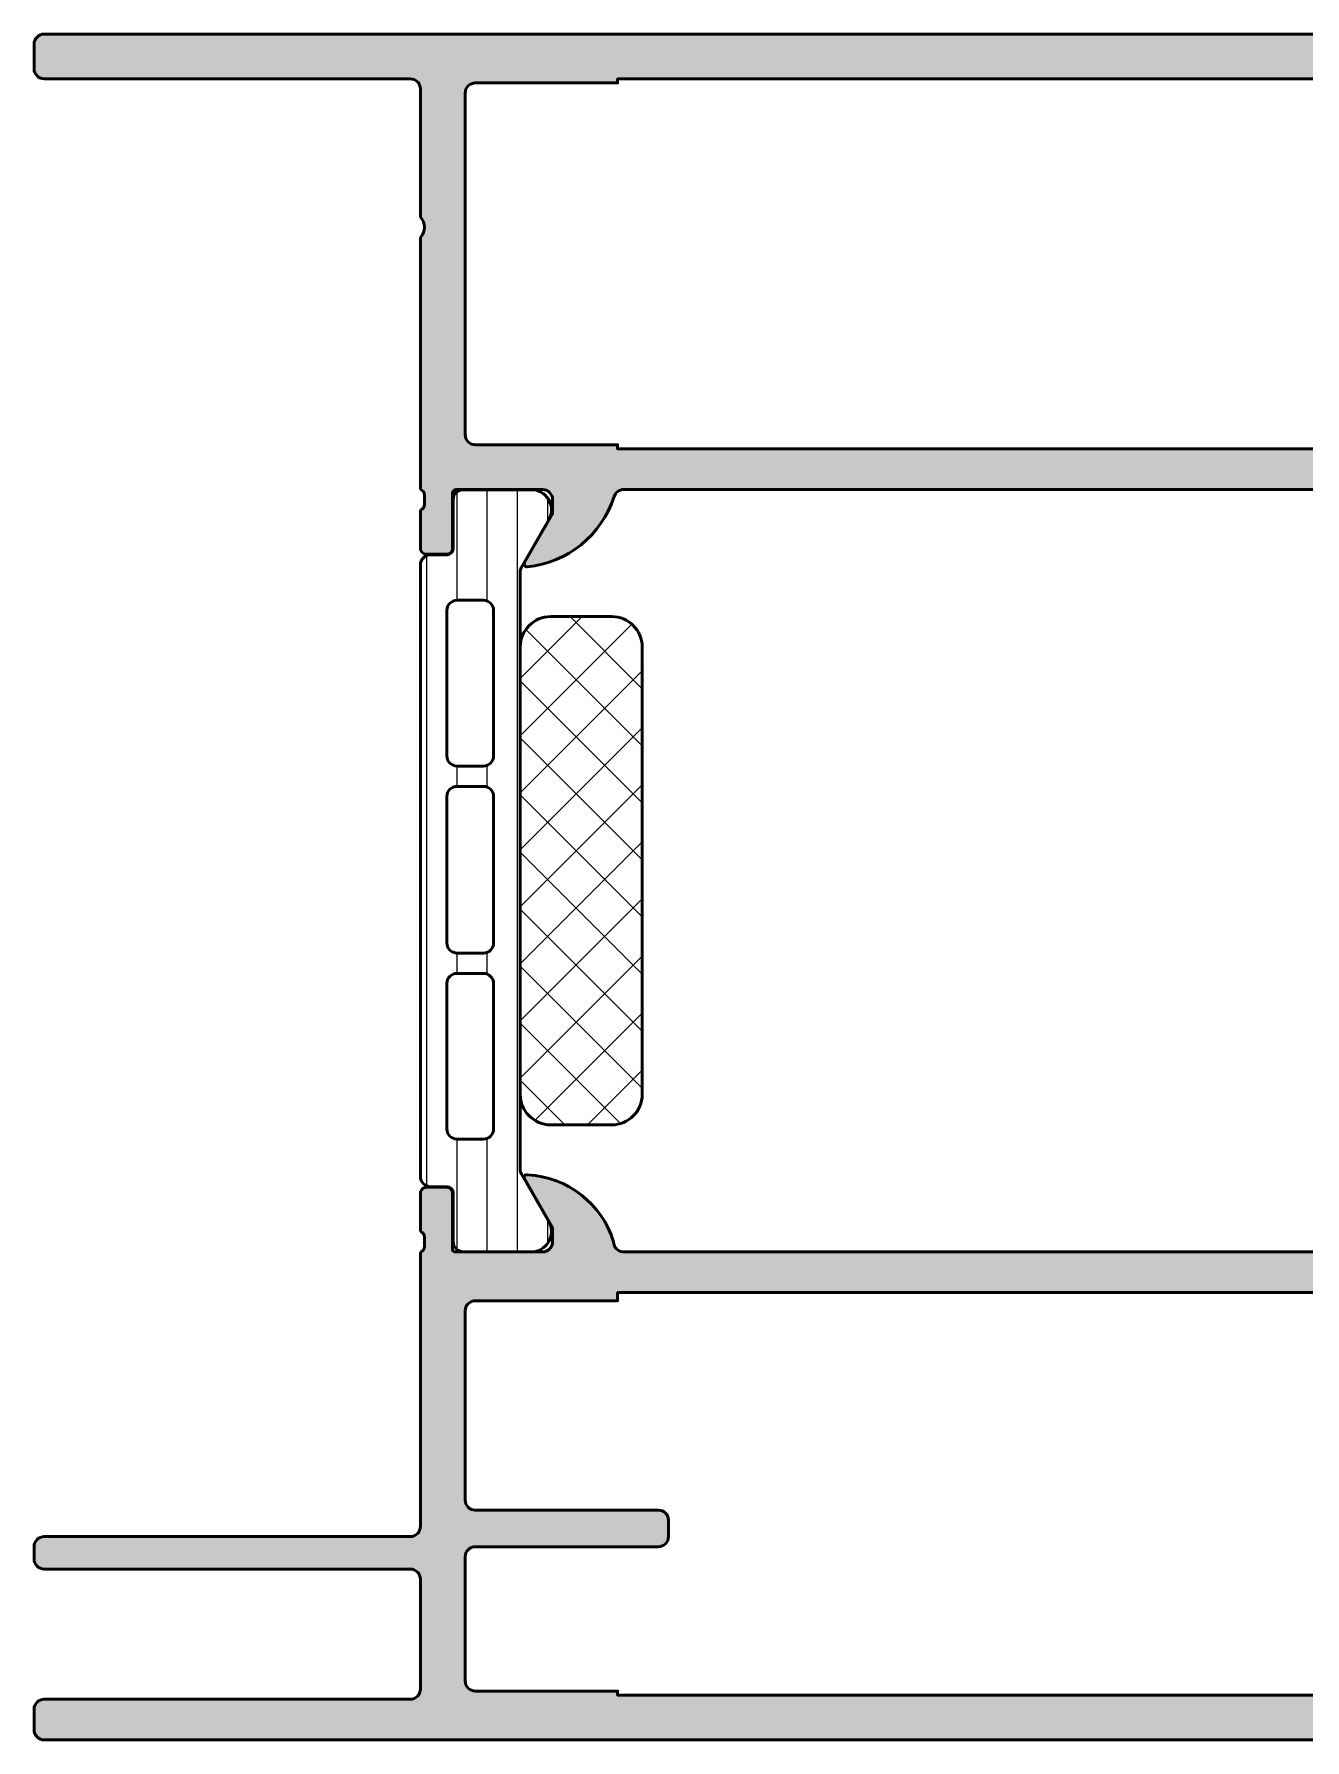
# Model space of a CAD drawing. Extents: x 0 to 125, y 11 to 95.
# Drawn here: x 0 to 62.5, y 11 to 94.9 of the extents above; entities that cross this region are included whole.
import ezdxf

# ---------------------------------------------------------------- set-up
doc = ezdxf.new("R2010")
doc.units = 0
for name, color, linetype, lineweight in [('0S-Alu contour', 7, 'Continuous', 50), ('0S-Alu hatch', 252, 'Continuous', 25), ('0S-Plastic contour', 254, 'Continuous', 50), ('0S-Plastic hatch', 253, 'Continuous', 25), ('0S-PT contour', 91, 'Continuous', 50), ('0S-PT hatch', 103, 'Continuous', 25)]:
    doc.layers.add(name, color=color, linetype=linetype, lineweight=lineweight)

# ---------------------------------------------------------------- blocks, each defined once
blk = doc.blocks.new('375440__8EBCCCD9_8A6A_4963_99B6_71C06B695489_')
at = {"layer": '0S-Alu hatch'}
h = blk.add_hatch(color=256, dxfattribs=at)
edge = h.paths.add_edge_path()
edge.add_ellipse((18.92119407101663, 35.26751448846056), major_axis=(-0.2788950563274273, 0), ratio=1, start_angle=106.41987641949191, end_angle=181.1645893740988, ccw=False)
edge.add_line((19.00003051755967, 34.99999389646744), (19.00003051755969, 21.49999430886936))
edge.add_ellipse((18.50003051755967, 21.49999430886937), major_axis=(-0.5000000000000142, 0), ratio=1, start_angle=89.99995274224051, end_angle=180, ccw=False)
edge.add_line((18.50003010515792, 20.99999430886952), (0.500091552734375, 21.00000915528167))
edge.add_arc((0.4998640536478834, 20.50023665436816), 0.4997725526928994, 89.97391865984042, 180.0260813401605)
edge.add_line((9.15527343753e-05, 20.50000915528166), (9.1552734375e-05, 19.90001068116061))
edge.add_arc((0.4998751685395682, 19.89979429696576), 0.4997836626475827, 179.9751934638372, 270.0248065361734)
edge.add_line((0.500091552734431, 19.40001068116057), (18.50009155273437, 19.40001068116057))
edge.add_ellipse((18.50032925798192, 18.90024838640811), major_axis=(-0.4997623512831144, 0), ratio=1, start_angle=179.9727480312785, end_angle=270.02725196872245, ccw=False)
edge.add_line((19.00009155273437, 18.90001068116058), (19.00000000000002, 13.50000000000822))
edge.add_ellipse((18.50000287263183, 13.49999712737643), major_axis=(-0.4999971273764486, 0), ratio=1, start_angle=89.99967081875508, end_angle=180.0003291815056, ccw=False)
edge.add_line((18.50000000000005, 13.00000000000823), (0.5000000000000142, 13.00000000000823))
edge.add_arc((0.5000693414750593, 12.4999306585332), 0.5000693462826046, 90.00794484586498, 179.992055154107)
edge.add_line((2.81e-14, 12.50000000000849), (2.84e-14, 11.50000000000823))
edge.add_arc((0.4999971273682321, 11.49999712737644), 0.4999971273764558, 179.9996708184944, 270.0003291812473)
edge.add_line((0.5000000000000284, 11.00000000000823), (119.2264075841053, 10.99995102396806))
edge.add_arc((119.2264079966171, 11.999951023968), 1.000000000000029, 269.9999763648151, 329.999999999999)
edge.add_line((120.0924334004016, 11.49995102396797), (124.8659643686279, 19.76794919243942))
edge.add_arc((123.9999389648433, 20.26794919243947), 1.000000000000196, 330.0000000000028, 360)
edge.add_line((124.9999389648435, 20.26794919243947), (124.9999389648434, 24.49995117188386))
edge.add_arc((124.4998901367189, 24.4999511718838), 0.5000488281245623, 0, 90)
edge.add_line((124.4998901367189, 25.00000000000837), (123.1998901367186, 25.00000000000823))
edge.add_arc((123.1998901367186, 24.50000000000828), 0.4999999999999503, 89.99999999999186, 180)
edge.add_line((122.6998901367186, 24.50000000000828), (122.6998901367188, 24.00000000000846))
edge.add_line((122.6998901367188, 24.00000000000846), (123.6998901367188, 24.00000000000835))
edge.add_line((123.6998901367188, 24.00000000000835), (123.6998901367184, 22.50000000000824))
edge.add_ellipse((122.6998901367187, 22.50000000000804), major_axis=(-0.9999999999996305, 0), ratio=1, start_angle=90.00000000000898, end_angle=180, ccw=False)
edge.add_line((122.6998901367189, 21.50000000000841), (118.6998901367187, 21.50000000000841))
edge.add_ellipse((118.6998901367186, 22.50000000000842), major_axis=(-1.000000000000014, 0), ratio=1, start_angle=0, end_angle=90.00000000001057, ccw=False)
edge.add_line((117.6998901367185, 22.50000000000842), (117.6998901367187, 24.00000000000852))
edge.add_line((117.6998901367187, 24.00000000000852), (118.6998901367187, 24.00000000000852))
edge.add_line((118.6998901367187, 24.00000000000852), (118.6998901367187, 24.50000000000822))
edge.add_arc((118.1998901367184, 24.50000000000823), 0.5000000000002416, 0, 90.00000000001138)
edge.add_line((118.1998901367183, 25.00000000000847), (115.3999018709121, 25.00000000000833))
edge.add_arc((115.399901870912, 24.50000000000834), 0.4999999999999858, 89.99999999998862, 180)
edge.add_line((114.899901870912, 24.50000000000834), (114.8999018709121, 24.30000000000859))
edge.add_arc((115.3999018709119, 24.30000000000842), 0.4999999999998864, 180, 269.9999999999853)
edge.add_line((115.3999018709118, 23.80000000000853), (115.8999901367187, 23.80000000000856))
edge.add_ellipse((115.8999901367188, 23.30004882813359), major_axis=(-0.4999511718749759, 0), ratio=1, start_angle=180, end_angle=270.0000000000098, ccw=False)
edge.add_line((116.3999413085938, 23.30004882813359), (116.3998413085937, 21.48388671875858))
edge.add_arc((117.8864535606818, 21.48654015184506), 1.486614620123772, 180.1022663141738, 270.5198399252657)
edge.add_line((117.899941308594, 19.99998671875831), (121.1894195202587, 19.99998671875843))
edge.add_ellipse((121.1894195202587, 18.99998671875844), major_axis=(-0.9999999999999964, 0), ratio=1, start_angle=150.0000000000004, end_angle=270.00000000000244, ccw=False)
edge.add_line((122.0554449240432, 18.49998671875844), (119.1687160840191, 13.50002570016245))
edge.add_ellipse((118.3026906802347, 14.00002570016244), major_axis=(-0.9999999999999932, 0), ratio=1, start_angle=90.0000804526789, end_angle=150.0000000000002, ccw=False)
edge.add_line((118.3026920843988, 13.00002570016344), (99.99987792968749, 13.00000000000832))
edge.add_line((99.99987792968749, 13.00000000000832), (93.9286499023439, 13.43365478516457))
edge.add_ellipse((93.99999211360537, 14.43122116372477), major_axis=(-1.000114188851153, 0), ratio=1, start_angle=0.005690972194997812, end_angle=85.90938486875052, ccw=False)
edge.add_line((92.99987792968761, 14.43112182618055), (92.99987792968757, 32.50000000000833))
edge.add_ellipse((93.49987505705573, 32.50000287264015), major_axis=(-0.499997127376413, 0), ratio=1, start_angle=-90.00032918124572, end_angle=0.0003291815056059022, ccw=False)
edge.add_line((93.49987792968751, 33.00000000000831), (94.49987792968751, 33.00000000000832))
edge.add_arc((94.4999529974346, 33.49992493226124), 0.4999249378889365, 269.9913965782124, 360.0086034217158)
edge.add_line((94.99987792968754, 33.50000000000809), (94.99987792968741, 34.99999389649275))
edge.add_ellipse((95.07871437623048, 35.26751448848584), major_axis=(-0.2788950563274064, 0), ratio=1, start_angle=-1.1645893741015811, end_angle=73.5801235805016, ccw=False)
edge.add_line((94.79987692968746, 35.27318289648423), (94.79987692968741, 35.72677689648423))
edge.add_ellipse((95.07874502533059, 35.7324375559613), major_axis=(-0.2789255417371578, 0), ratio=1, start_angle=-73.5754054446441, end_angle=1.1628700728880972, ccw=False)
edge.add_line((94.99987792968741, 35.99998089648425), (94.99987792968749, 37.87999189649275))
edge.add_arc((94.69987792968749, 37.87999189649273), 0.2999999999999971, 0, 90.00000000000543)
edge.add_line((94.69987792968746, 38.17999189649273), (93.71990361064466, 38.17999189649274))
edge.add_arc((93.71990361064466, 37.87999189649271), 0.3000000000000256, 89.99999999999729, 180)
edge.add_line((93.41990361064464, 37.87999189649271), (93.41990361064464, 35.1199938964927))
edge.add_ellipse((93.29990395635066, 35.11999389649272), major_axis=(-0.1199996542939772, 0), ratio=1, start_angle=89.99999999998653, end_angle=180, ccw=False)
edge.add_line((93.29990395635062, 34.99999424219874), (88.99993896484366, 35.00000915528176))
edge.add_ellipse((88.9998763777937, 35.49994656655453), major_axis=(-0.4999374151903972, 0), ratio=1, start_angle=-0.005424290261998976, end_angle=90.00717284547329, ccw=False)
edge.add_line((88.4999389648437, 35.49999389649236), (88.49993896484379, 36.20000610352403))
edge.add_line((88.49993896484379, 36.20000610352403), (89.88818359374999, 38.60451660157088))
edge.add_arc((89.76427319206377, 38.66238636747483), 0.136757805816759, 334.9660556419705, 464.9187876600154)
edge.add_arc((90.07895368364635, 33.98374633656783), 4.823494892507187, 94.1597993147104, 161.6786476195481)
edge.add_ellipse((84.99990127593568, 35.5000621075793), major_axis=(-0.5000682111380099, 0), ratio=1, start_angle=90.00082166178203, end_angle=179.9921846514032, ccw=False)
edge.add_line((84.99990844726561, 34.99999389649271), (29.00000000000001, 34.99999389649264))
edge.add_ellipse((29.00002234072733, 35.50004675709288), major_axis=(-0.5000528610992901, 0), ratio=1, start_angle=0.0060567383076772785, end_angle=89.99744021185268, ccw=False)
edge.add_arc((24.02202366045532, 34.11344144167601), 4.687699488493891, 17.20463151202814, 86.95772332088896)
edge.add_arc((24.23271141164677, 38.66484806742817), 0.1351674869144762, 73.62730911676671, 206.5094870657126)
edge.add_line((24.11175537109373, 38.60451660157075), (25.49996948242185, 36.20000610352391))
edge.add_line((25.49996948242185, 36.20000610352391), (25.49996948242188, 35.49999389649265))
edge.add_ellipse((25.00002050722892, 35.49995813133333), major_axis=(-0.4999489764722381, 0), ratio=1, start_angle=89.99764980483258, end_angle=180.0040988036674, ccw=False)
edge.add_line((24.99999999999997, 35.00000915528168), (20.70000483660245, 34.99999389646746))
edge.add_ellipse((20.70000483660246, 35.11999389646745), major_axis=(-0.1199999999999903, 0), ratio=1, start_angle=0, end_angle=89.99999999999488, ccw=False)
edge.add_line((20.58000483660247, 35.11999389646745), (20.58000483660246, 37.87999189646745))
edge.add_arc((20.28000483660247, 37.87999189646744), 0.2999999999999865, 0, 89.99999999999935)
edge.add_line((20.28000483660248, 38.17999189646743), (19.30003051755968, 38.17999189646744))
edge.add_arc((19.30003051755967, 37.87999189646746), 0.2999999999999829, 89.99999999999935, 180)
edge.add_line((19.00003051755969, 37.87999189646746), (19.00003051755968, 35.99998089645894))
edge.add_ellipse((18.92116342191652, 35.73243755593602), major_axis=(-0.2789255417371276, 0), ratio=1, start_angle=178.8371299271139, end_angle=253.57540544464598, ccw=False)
edge.add_line((19.20003151755967, 35.72677689645896), (19.20003151755967, 35.27318289645894))
edge = h.paths.add_edge_path()
edge.add_ellipse((21.70001220703125, 22.79999694825045), major_axis=(-0.5, 0), ratio=1, start_angle=0, end_angle=89.9999999999996, ccw=False)
edge.add_line((21.20001220703125, 22.79999694825046), (21.20001220703125, 32.09999694825046))
edge.add_ellipse((21.69993713928405, 32.10007201599764), major_axis=(-0.4999249378888087, 0), ratio=1, start_angle=-90.00860342179698, end_angle=0.00860342180050111, ccw=False)
edge.add_line((21.70001220703124, 32.59999694825044), (28.69998168945313, 32.59999694825046))
edge.add_line((28.69998168945313, 32.59999694825046), (28.69998168945314, 32.99999389649265))
edge.add_line((28.69998168945314, 32.99999389649265), (83.29995727539067, 32.99999389649267))
edge.add_line((83.29995727539067, 32.99999389649267), (83.29995727539065, 32.59999694825052))
edge.add_line((83.29995727539065, 32.59999694825052), (90.29992675781241, 32.59999694825052))
edge.add_ellipse((90.29992963044425, 32.0999998208823), major_axis=(-0.499997127376477, 0), ratio=1, start_angle=179.9996708184945, end_angle=270.00032918125214, ccw=False)
edge.add_line((90.7999267578125, 32.09999694824825), (90.79992675781253, 22.79999694825054))
edge.add_ellipse((90.29992675781254, 22.79999694825054), major_axis=(-0.5, 0), ratio=1, start_angle=90, end_angle=180, ccw=False)
edge.add_line((90.29992675781254, 22.29999694825055), (81.29992675781251, 22.29999694825057))
edge.add_arc((81.29992675781251, 21.79999694825057), 0.4999999999999929, 90, 180)
edge.add_line((80.7999267578125, 21.79999694825057), (80.79992675781251, 20.99999694825052))
edge.add_arc((81.29992675781251, 20.99999694825052), 0.5, 180, 270)
edge.add_line((81.29992675781251, 20.49999694825053), (90.2998650127458, 20.49999694825053))
edge.add_ellipse((90.2998650127458, 19.99999694825053), major_axis=(-0.4999999999999929, 0), ratio=1, start_angle=180.0005615442633, end_angle=270, ccw=False)
edge.add_line((90.7998650127218, 20.00000184864868), (90.7999267578125, 13.89999389649245))
edge.add_ellipse((90.29985741633746, 13.90006323796774), major_axis=(-0.5000693462826136, 0), ratio=1, start_angle=90.00794484586612, end_angle=179.9920551541071, ccw=False)
edge.add_line((90.29992675781251, 13.3999938964927), (83.29995727539065, 13.3999938964927))
edge.add_line((83.29995727539065, 13.3999938964927), (83.29995727539067, 13.19999694825051))
edge.add_line((83.29995727539067, 13.19999694825051), (28.69998168945314, 13.19999694825046))
edge.add_line((28.69998168945314, 13.19999694825046), (28.69998168945313, 13.39999389649264))
edge.add_line((28.69998168945313, 13.39999389649264), (21.70001220703126, 13.39999389649262))
edge.add_ellipse((21.70000933439946, 13.89999102386906), major_axis=(-0.4999971273847015, 0), ratio=1, start_angle=-0.0003291815056059022, end_angle=90.00032918124731, ccw=False)
edge.add_line((21.20001220702301, 13.89999389650312), (21.20001220703065, 19.99999694825044))
edge.add_ellipse((21.70001220703065, 19.99999694825044), major_axis=(-0.5, 0), ratio=1, start_angle=270, end_angle=360, ccw=False)
edge.add_line((21.70001220703065, 20.49999694825044), (30.70001220703125, 20.49999694825044))
edge.add_arc((30.70001220703125, 20.99999694825045), 0.5000000000000071, 269.9999999999996, 360)
edge.add_line((31.20001220703126, 20.99999694825045), (31.20001220703125, 21.79999694825049))
edge.add_arc((30.70001220703126, 21.79999694825049), 0.4999999999999929, 0, 90)
edge.add_line((30.70001220703126, 22.29999694825048), (21.70001220703125, 22.29999694825045))
at = {"layer": '0S-Alu contour', "color": 7}
for points in [[(24.11175537109373, 38.60451660157075), (25.49996948242185, 36.20000610352391), (25.49996948242188, 35.49999389649265)], [(88.4999389648437, 35.49999389649236), (88.49993896484379, 36.20000610352403), (89.88818359374999, 38.60451660157088)], [(19.00003051755969, 37.87999189646746), (19.00003051755968, 35.99998089645894)], [(20.28000483660248, 38.17999189646743), (19.30003051755968, 38.17999189646744)], [(20.58000483660247, 35.11999389646745), (20.58000483660246, 37.87999189646745)], [(93.41990361064464, 37.87999189649271), (93.41990361064464, 35.1199938964927)], [(94.69987792968746, 38.17999189649273), (93.71990361064466, 38.17999189649274)], [(94.99987792968741, 35.99998089648425), (94.99987792968749, 37.87999189649275)], [(19.20003151755967, 35.72677689645896), (19.20003151755967, 35.27318289645894)], [(94.79987692968746, 35.27318289648423), (94.79987692968741, 35.72677689648423)], [(19.00003051755967, 34.99999389646744), (19.00003051755969, 21.49999430886936)], [(24.99999999999997, 35.00000915528168), (20.70000483660245, 34.99999389646746)], [(84.99990844726561, 34.99999389649271), (29.00000000000001, 34.99999389649264)], [(93.29990395635062, 34.99999424219874), (88.99993896484366, 35.00000915528176)], [(94.99987792968754, 33.50000000000809), (94.99987792968741, 34.99999389649275)], [(21.70001220703124, 32.59999694825044), (28.69998168945313, 32.59999694825046), (28.69998168945314, 32.99999389649265), (83.29995727539067, 32.99999389649267), (83.29995727539065, 32.59999694825052), (90.29992675781241, 32.59999694825052)], [(93.49987792968751, 33.00000000000831), (94.49987792968751, 33.00000000000832)], [(21.20001220703125, 22.79999694825046), (21.20001220703125, 32.09999694825046)], [(90.7999267578125, 32.09999694824825), (90.79992675781253, 22.79999694825054)], [(92.99987792968761, 14.43112182618055), (92.99987792968757, 32.50000000000833)], [(114.899901870912, 24.50000000000834), (114.8999018709121, 24.30000000000859)], [(118.1998901367183, 25.00000000000847), (115.3999018709121, 25.00000000000833)], [(117.6998901367185, 22.50000000000842), (117.6998901367187, 24.00000000000852), (118.6998901367187, 24.00000000000852), (118.6998901367187, 24.50000000000822)], [(122.6998901367186, 24.50000000000828), (122.6998901367188, 24.00000000000846), (123.6998901367188, 24.00000000000835), (123.6998901367184, 22.50000000000824)], [(124.4998901367189, 25.00000000000837), (123.1998901367186, 25.00000000000823)], [(124.9999389648435, 20.26794919243947), (124.9999389648434, 24.49995117188386)], [(115.3999018709118, 23.80000000000853), (115.8999901367187, 23.80000000000856)], [(116.3999413085938, 23.30004882813359), (116.3998413085937, 21.48388671875858)], [(30.70001220703126, 22.29999694825048), (21.70001220703125, 22.29999694825045)], [(90.29992675781254, 22.29999694825055), (81.29992675781251, 22.29999694825057)], [(18.50003010515792, 20.99999430886952), (0.500091552734375, 21.00000915528167)], [(31.20001220703126, 20.99999694825045), (31.20001220703125, 21.79999694825049)], [(80.7999267578125, 21.79999694825057), (80.79992675781251, 20.99999694825052)], [(122.6998901367189, 21.50000000000841), (118.6998901367187, 21.50000000000841)], [(9.15527343753e-05, 20.50000915528166), (9.1552734375e-05, 19.90001068116061)], [(21.70001220703065, 20.49999694825044), (30.70001220703125, 20.49999694825044)], [(81.29992675781251, 20.49999694825053), (90.2998650127458, 20.49999694825053)], [(0.500091552734431, 19.40001068116057), (18.50009155273437, 19.40001068116057)], [(21.20001220702301, 13.89999389650312), (21.20001220703065, 19.99999694825044)], [(90.7998650127218, 20.00000184864868), (90.7999267578125, 13.89999389649245)], [(117.899941308594, 19.99998671875831), (121.1894195202587, 19.99998671875843)], [(120.0924334004016, 11.49995102396797), (124.8659643686279, 19.76794919243942)], [(19.00009155273437, 18.90001068116058), (19.00000000000002, 13.50000000000822)], [(122.0554449240432, 18.49998671875844), (119.1687160840191, 13.50002570016245)], [(118.3026920843988, 13.00002570016344), (99.99987792968749, 13.00000000000832), (93.9286499023439, 13.43365478516457)], [(18.50000000000005, 13.00000000000823), (0.5000000000000142, 13.00000000000823)], [(90.29992675781251, 13.3999938964927), (83.29995727539065, 13.3999938964927), (83.29995727539067, 13.19999694825051), (28.69998168945314, 13.19999694825046), (28.69998168945313, 13.39999389649264), (21.70001220703126, 13.39999389649262)], [(2.81e-14, 12.50000000000849), (2.84e-14, 11.50000000000823)], [(0.5000000000000284, 11.00000000000823), (119.2264075841053, 10.99995102396806)]]:
    blk.add_lwpolyline(points, dxfattribs=at)
for centre, radius, start, end in [((24.23271141164677, 38.66484806742817), 0.1351674869144762, 73.62730911676671, 206.5094870657126), ((24.02202366045532, 34.11344144167601), 4.687699488493891, 17.20463151202814, 86.95772332088896), ((90.07895368364635, 33.98374633656783), 4.823494892507187, 94.1597993147104, 161.6786476195481), ((89.76427319206377, 38.66238636747483), 0.136757805816759, 334.9660556419705, 104.9187876600155), ((19.30003051755967, 37.87999189646746), 0.2999999999999829, 89.99999999999935, 180), ((20.28000483660247, 37.87999189646744), 0.2999999999999865, 0, 89.99999999999935), ((93.71990361064466, 37.87999189649271), 0.3000000000000256, 89.99999999999729, 180), ((94.69987792968749, 37.87999189649273), 0.2999999999999971, 0, 90.00000000000543), ((94.4999529974346, 33.49992493226124), 0.4999249378889365, 269.9913965782124, 0.0086034217157687), ((115.399901870912, 24.50000000000834), 0.4999999999999858, 89.99999999998862, 180), ((118.1998901367184, 24.50000000000823), 0.5000000000002416, 0, 90.00000000001138), ((123.1998901367186, 24.50000000000828), 0.4999999999999503, 89.99999999999186, 180), ((124.4998901367189, 24.4999511718838), 0.5000488281245623, 0, 90), ((115.3999018709119, 24.30000000000842), 0.4999999999998864, 180, 269.9999999999853), ((30.70001220703126, 21.79999694825049), 0.4999999999999929, 0, 90), ((81.29992675781251, 21.79999694825057), 0.4999999999999929, 90, 180), ((0.4998640536478834, 20.50023665436816), 0.4997725526928994, 89.97391865984042, 180.0260813401605), ((30.70001220703125, 20.99999694825045), 0.5000000000000071, 269.9999999999996, 0), ((81.29992675781251, 20.99999694825052), 0.5, 180, 270), ((117.8864535606818, 21.48654015184506), 1.486614620123772, 180.1022663141738, 270.5198399252657), ((123.9999389648433, 20.26794919243947), 1.000000000000196, 330.0000000000028, 0), ((0.4998751685395682, 19.89979429696576), 0.4997836626475827, 179.9751934638372, 270.0248065361734), ((0.5000693414750593, 12.4999306585332), 0.5000693462826046, 90.00794484586498, 179.992055154107), ((0.4999971273682321, 11.49999712737644), 0.4999971273764558, 179.9996708184944, 270.0003291812473), ((119.2264079966171, 11.999951023968), 1.000000000000029, 269.9999763648151, 329.999999999999)]:
    blk.add_arc(centre, radius, start, end, dxfattribs=at)
at = {"layer": '0S-Alu contour', "color": 7, "extrusion": (0, 0, -1)}
for centre, radius, start, end in [((-18.92116342191652, 35.73243755593602), 0.2789255417371276, 106.424594555354, 181.1628700728862), ((-18.92119407101663, 35.26751448846056), 0.2788950563274273, 178.8354106259012, 253.5801235805081), ((-25.00002050722892, 35.49995813133333), 0.4999489764722381, 179.9959011963326, 270.0023501951674), ((-29.00002234072733, 35.50004675709288), 0.5000528610992901, 270.0025597881473, 359.9939432616923), ((-84.99990127593568, 35.5000621075793), 0.5000682111380099, 180.0078153485969, 269.999178338218), ((-88.9998763777937, 35.49994656655453), 0.4999374151903972, 269.9928271545267, 0.0054242902620318), ((-95.07871437623048, 35.26751448848584), 0.2788950563274064, 286.4198764194984, 1.164589374101618), ((-95.07874502533059, 35.7324375559613), 0.2789255417371578, 358.8371299271119, 73.57540544464416), ((-20.70000483660246, 35.11999389646745), 0.1199999999999903, 270.0000000000051, 0), ((-93.29990395635066, 35.11999389649272), 0.1199996542939772, 180, 270.0000000000135), ((-93.49987505705573, 32.50000287264015), 0.499997127376413, 359.9996708184944, 90.00032918124565), ((-21.69993713928405, 32.10007201599764), 0.4999249378888087, 359.9913965781995, 90.008603421797), ((-90.29992963044425, 32.0999998208823), 0.499997127376477, 89.99967081874784, 180.0003291815056), ((-115.8999901367188, 23.30004882813359), 0.4999511718749759, 89.99999999999022, 180), ((-21.70001220703125, 22.79999694825045), 0.5, 270.0000000000004, 0), ((-90.29992675781254, 22.79999694825054), 0.5, 180, 270), ((-118.6998901367186, 22.50000000000842), 1.000000000000014, 269.9999999999894, 0), ((-122.6998901367187, 22.50000000000804), 0.9999999999996305, 180, 269.999999999991), ((-18.50003051755967, 21.49999430886937), 0.5000000000000142, 180, 270.0000472577595), ((-21.70001220703065, 19.99999694825044), 0.5, 0, 90), ((-90.2998650127458, 19.99999694825053), 0.4999999999999929, 90, 179.9994384557367), ((-18.50032925798192, 18.90024838640811), 0.4997623512831144, 89.97274803127758, 180.0272519687215), ((-121.1894195202587, 18.99998671875844), 0.9999999999999964, 89.99999999999756, 209.9999999999996), ((-93.99999211360537, 14.43122116372477), 1.000114188851153, 274.0906151312495, 359.994309027805), ((-18.50000287263183, 13.49999712737643), 0.4999971273764486, 179.9996708184944, 270.0003291812449), ((-21.70000933439946, 13.89999102386906), 0.4999971273847015, 269.9996708187527, 0.0003291815055843), ((-90.29985741633746, 13.90006323796774), 0.5000693462826136, 180.007944845893, 269.9920551541339), ((-118.3026906802347, 14.00002570016244), 0.9999999999999932, 209.9999999999999, 269.9999195473211)]:
    blk.add_arc(centre, radius, start, end, dxfattribs=at)
blk = doc.blocks.new('375180__230CC5B8_00A6_43AA_804E_3E8A85D01F02_')
at = {"layer": '0S-Alu hatch'}
h = blk.add_hatch(color=256, dxfattribs=at)
edge = h.paths.add_edge_path()
edge.add_line((99.99999998715072, 94.89999999994222), (0.4999999871507299, 94.89999999994473))
edge.add_arc((0.4999925524999893, 94.40000743459547), 0.4999925654045345, 89.99914803911281, 180.0008519608678)
edge.add_line((-1.28492704e-08, 94.3999999999449), (-1.28493057e-08, 93.2000030517026))
edge.add_arc((0.4999769237684179, 93.19997998832027), 0.4999769371496676, 179.9973570092577, 270.0026429908412)
edge.add_line((0.4999999871506855, 92.70000305170254), (18.49999998715069, 92.70000305170205))
edge.add_ellipse((18.49994488359451, 92.1999479481459), major_axis=(-0.5000551065922316, 0), ratio=1, start_angle=180.0063137065699, end_angle=269.99368629343013, ccw=False)
edge.add_line((18.99999998715068, 92.20000305170207), (18.99999998715052, 85.89999999994427))
edge.add_ellipse((18.47487767618708, 85.39999999994428), major_axis=(-0.7250885749145172, 0), ratio=1, start_angle=136.4038464693315, end_angle=223.5961535306653, ccw=False)
edge.add_line((18.99999998715049, 84.89999999994427), (18.99999998715018, 72.4999984740653))
edge.add_ellipse((18.92113296483287, 72.23245522865354), major_axis=(-0.2789254297740787, 0), ratio=1, start_angle=178.8375208357149, end_angle=253.5754143680528, ccw=False)
edge.add_line((19.20000098715018, 72.22679647406531), (19.20000098715017, 71.77320247406537))
edge.add_ellipse((18.92113289150698, 71.7675418145883), major_axis=(-0.2789255417371756, 0), ratio=1, start_angle=106.42459455535709, end_angle=181.1628700728891, ccw=False)
edge.add_line((18.99999998715016, 71.49999847406534), (18.99999998715013, 69.61998747405676))
edge.add_arc((19.29999998715011, 69.61998747405677), 0.2999999999999794, 180, 270.0000000000027)
edge.add_line((19.29999998715012, 69.31998747405677), (20.27997430619285, 69.3199874740568))
edge.add_arc((20.27997430619289, 69.61998747405681), 0.3000000000000114, 269.9999999999919, 360)
edge.add_line((20.5799743061929, 69.61998747405681), (20.57997430619296, 72.29999847406529))
edge.add_ellipse((20.77997430619299, 72.29999847406526), major_axis=(-0.2000000000000277, 0), ratio=1, start_angle=269.9999999999898, end_angle=360, ccw=False)
edge.add_line((20.77997430619303, 72.4999984740653), (24.99999998715019, 72.4999984740652))
edge.add_ellipse((24.99999998715016, 71.9999984740652), major_axis=(-0.5, 0), ratio=1, start_angle=180, end_angle=269.9999999999959, ccw=False)
edge.add_line((25.49999998715016, 71.99999847406522), (25.49999998715015, 71.29999847406526))
edge.add_line((25.49999998715015, 71.29999847406526), (24.11850452952776, 68.90717815103768))
edge.add_arc((24.2381197717984, 68.83811825871354), 0.1381197846482789, 149.9999999999958, 275.6225775507869)
edge.add_arc((23.76177674597658, 73.67660733591222), 4.999999999999128, 275.6225775507911, 342.2515836439286)
edge.add_ellipse((28.99999998715017, 71.9999984740644), major_axis=(-0.5000000000006773, 0), ratio=1, start_angle=270.0000000000041, end_angle=342.25158364393354, ccw=False)
edge.add_line((28.99999998715013, 72.49999847406508), (84.9999999871501, 72.49999847406362))
edge.add_ellipse((84.99999998715037, 71.99999847406401), major_axis=(-0.4999999999996021, 0), ratio=1, start_angle=197.7484163560989, end_angle=270.0000000000309, ccw=False)
edge.add_arc((90.23822322832422, 73.67660733591175), 5.000000000000406, 197.7484163560664, 264.3774224492026)
edge.add_arc((89.7618802025018, 68.83811825871183), 0.1381197846482515, 264.3774224491797, 389.9999999999918)
edge.add_line((89.88149544477243, 68.90717815103594), (88.49999998715015, 71.29999847406357))
edge.add_line((88.49999998715015, 71.29999847406357), (88.49999998715018, 71.99999847406366))
edge.add_ellipse((88.99999998715015, 71.99999847406363), major_axis=(-0.4999999999999716, 0), ratio=1, start_angle=269.9999999999951, end_angle=360, ccw=False)
edge.add_line((88.99999998715019, 72.4999984740636), (93.22002566810731, 72.49999847406349))
edge.add_ellipse((93.22002566810741, 72.29999847406353), major_axis=(-0.1999999999999602, 0), ratio=1, start_angle=180, end_angle=270.00000000002854, ccw=False)
edge.add_line((93.42002566810737, 72.29999847406353), (93.42002566810736, 69.61998747405492))
edge.add_arc((93.72002566810728, 69.6199874740549), 0.2999999999999261, 180, 269.9999999999919)
edge.add_line((93.72002566810724, 69.31998747405497), (94.69999998715008, 69.31998747405495))
edge.add_arc((94.69999998715008, 69.619987474055), 0.3000000000000398, 269.9999999999973, 360)
edge.add_line((94.99999998715013, 69.619987474055), (94.99999998715013, 71.49999847406339))
edge.add_ellipse((95.07886708279334, 71.76754181458637), major_axis=(-0.2789255417371992, 0), ratio=1, start_angle=-1.1628700728953163, end_angle=73.5754054446374, ccw=False)
edge.add_line((94.79999898715012, 71.77320247406347), (94.79999898715016, 72.22679647406343))
edge.add_ellipse((95.07886700946776, 72.23245522865162), major_axis=(-0.2789254297743548, 0), ratio=1, start_angle=-73.5754143680133, end_angle=1.1624791642752257, ccw=False)
edge.add_line((94.99999998715018, 72.49999847406359), (94.99999998715018, 74.70000305170024))
edge.add_ellipse((95.49993995278624, 74.70005545752741), major_axis=(-0.49993996838276, 0), ratio=1, start_angle=-90.00688025744648, end_angle=0.006005986487480186, ccw=False)
edge.add_line((95.49999998715023, 75.1999954223056), (97.79998778011901, 75.19999542230553))
edge.add_ellipse((97.79995344737308, 74.69996108955964), major_axis=(-0.5000343339245543, 0), ratio=1, start_angle=180.0039339727341, end_angle=269.9960660272514, ccw=False)
edge.add_line((98.29998778011898, 74.69999542230545), (98.29998778011895, 73.6999954223056))
edge.add_arc((98.79994337485513, 73.69995101704171), 0.4999555967081668, 179.9949110796911, 270.0050889203482)
edge.add_line((98.79998778011895, 73.19999542230553), (99.29998778011897, 73.19999542230553))
edge.add_arc((99.29993782890305, 73.70004537352143), 0.5000499537107885, 270.0057234159046, 359.9942765840761)
edge.add_line((99.79998778011895, 73.69999542230536), (99.79998778011912, 79.39999999994222))
edge.add_arc((98.79989635244037, 79.3999085722635), 1.000091431857882, 0.0052379412616105, 89.99476205878491)
edge.add_line((98.79998778011911, 80.39999999994225), (98.29998778011912, 80.39999999994231))
edge.add_line((98.29998778011912, 80.39999999994231), (98.2999877801191, 77.89999999994225))
edge.add_ellipse((97.29991091040986, 77.90007686965157), major_axis=(-1.000076872663495, 0), ratio=1, start_angle=90.00440397136907, end_angle=179.9955960285486, ccw=False)
edge.add_line((97.29998778011905, 76.89999999994232), (95.99999998715029, 76.89999999994237))
edge.add_ellipse((95.99995101366915, 77.8999510264612), major_axis=(-0.9999510277180887, 0), ratio=1, start_angle=-0.0028061112355999285, end_angle=90.00280611120041, ccw=False)
edge.add_line((94.9999999871503, 77.89999999994295), (94.99999998715049, 84.89999999994235))
edge.add_ellipse((95.52494602841139, 85.39999999994234), major_axis=(-0.7249609273853871, 0), ratio=1, start_angle=-43.605760018741876, end_angle=43.605760018738806, ccw=False)
edge.add_line((94.99999998715052, 85.89999999994235), (94.99999998715066, 91.89999999994238))
edge.add_ellipse((95.9999695738468, 91.9000304132462), major_axis=(-0.9999695871586375, 0), ratio=1, start_angle=-90.00174260695587, end_angle=0.001742607019082243, ccw=False)
edge.add_line((95.99999998715077, 92.89999999994234), (97.29998778011944, 92.89999999994232))
edge.add_ellipse((97.29989232907253, 91.8999045488954), major_axis=(-1.000095455601933, 0), ratio=1, start_angle=180.0054684201397, end_angle=269.9945315798454, ccw=False)
edge.add_line((98.29998778011947, 91.89999999994205), (98.29998778011942, 90.39999999994225))
edge.add_line((98.29998778011942, 90.39999999994225), (98.89996336605682, 90.39999999994225))
edge.add_line((98.89996336605682, 90.39999999994225), (99.99999998715067, 91.4999984740634))
edge.add_line((99.99999998715067, 91.4999984740634), (99.99999998715072, 94.89999999994222))
edge = h.paths.add_edge_path()
edge.add_line((21.19998167609875, 75.20000305220672), (21.20001219418192, 91.99999847406391))
edge.add_ellipse((21.70000223205001, 92.00000843619719), major_axis=(-0.4999900379673374, 0), ratio=1, start_angle=-90.00114159897163, end_angle=0.0011415994479193614, ccw=False)
edge.add_line((21.70001219418192, 92.49999847406526), (28.70001219418194, 92.49999847406511))
edge.add_line((28.70001219418194, 92.49999847406511), (28.70001219418193, 92.69999542230731))
edge.add_line((28.70001219418193, 92.69999542230731), (85.29998778011942, 92.69999542230588))
edge.add_line((85.29998778011942, 92.69999542230588), (85.29998778011942, 92.49999847406369))
edge.add_line((85.29998778011942, 92.49999847406369), (92.29998778011937, 92.49999847406352))
edge.add_ellipse((92.29994038670588, 91.99995108064998), major_axis=(-0.5000473956594613, 0), ratio=1, start_angle=180.0054303704153, end_angle=269.9945696296054, ccw=False)
edge.add_line((92.79998778011942, 91.99999847406364), (92.799987780119, 75.20000305170012))
edge.add_ellipse((92.29993782890303, 75.2000530029162), major_axis=(-0.5000499537108312, 0), ratio=1, start_angle=90.0057234159143, end_angle=179.9942765840763, ccw=False)
edge.add_line((92.29998778011903, 74.70000305170025), (85.29998778011893, 74.70000305170038))
edge.add_line((85.29998778011893, 74.70000305170038), (85.299987780119, 74.50000610345823))
edge.add_line((85.299987780119, 74.50000610345823), (28.70001219418148, 74.50000610345968))
edge.add_line((28.70001219418148, 74.50000610345968), (28.70001219418149, 74.70000305170183))
edge.add_line((28.70001219418149, 74.70000305170183), (21.69995115902525, 74.70000305170201))
edge.add_ellipse((21.69995861374086, 75.19997998982045), major_axis=(-0.4999769381740118, 0), ratio=1, start_angle=-0.0026428766976778206, end_angle=89.9991457131128, ccw=False)
at = {"layer": '0S-Alu contour', "color": 7}
for points in [[(99.99999998715072, 94.89999999994222), (0.4999999871507299, 94.89999999994473)], [(98.29998778011947, 91.89999999994205), (98.29998778011942, 90.39999999994225), (98.89996336605682, 90.39999999994225), (99.99999998715067, 91.4999984740634), (99.99999998715072, 94.89999999994222)], [(-1.28492704e-08, 94.3999999999449), (-1.28493057e-08, 93.2000030517026)], [(0.4999999871506855, 92.70000305170254), (18.49999998715069, 92.70000305170205)], [(21.70001219418192, 92.49999847406526), (28.70001219418194, 92.49999847406511), (28.70001219418193, 92.69999542230731), (85.29998778011942, 92.69999542230588), (85.29998778011942, 92.49999847406369), (92.29998778011937, 92.49999847406352)], [(95.99999998715077, 92.89999999994234), (97.29998778011944, 92.89999999994232)], [(18.99999998715068, 92.20000305170207), (18.99999998715052, 85.89999999994427)], [(21.19998167609875, 75.20000305220672), (21.20001219418192, 91.99999847406391)], [(92.79998778011942, 91.99999847406364), (92.799987780119, 75.20000305170012)], [(94.99999998715052, 85.89999999994235), (94.99999998715066, 91.89999999994238)], [(18.99999998715049, 84.89999999994427), (18.99999998715018, 72.4999984740653)], [(94.9999999871503, 77.89999999994295), (94.99999998715049, 84.89999999994235)], [(98.79998778011911, 80.39999999994225), (98.29998778011912, 80.39999999994231), (98.2999877801191, 77.89999999994225)], [(99.79998778011895, 73.69999542230536), (99.79998778011912, 79.39999999994222)], [(97.29998778011905, 76.89999999994232), (95.99999998715029, 76.89999999994237)], [(92.29998778011903, 74.70000305170025), (85.29998778011893, 74.70000305170038), (85.299987780119, 74.50000610345823), (28.70001219418148, 74.50000610345968), (28.70001219418149, 74.70000305170183), (21.69995115902525, 74.70000305170201)], [(94.99999998715018, 72.49999847406359), (94.99999998715018, 74.70000305170024)], [(95.49999998715023, 75.1999954223056), (97.79998778011901, 75.19999542230553)], [(98.29998778011898, 74.69999542230545), (98.29998778011895, 73.6999954223056)], [(98.79998778011895, 73.19999542230553), (99.29998778011897, 73.19999542230553)], [(19.20000098715018, 72.22679647406531), (19.20000098715017, 71.77320247406537)], [(20.5799743061929, 69.61998747405681), (20.57997430619296, 72.29999847406529)], [(20.77997430619303, 72.4999984740653), (24.99999998715019, 72.4999984740652)], [(28.99999998715013, 72.49999847406508), (84.9999999871501, 72.49999847406362)], [(88.99999998715019, 72.4999984740636), (93.22002566810731, 72.49999847406349)], [(93.42002566810737, 72.29999847406353), (93.42002566810736, 69.61998747405492)], [(94.79999898715012, 71.77320247406347), (94.79999898715016, 72.22679647406343)], [(18.99999998715016, 71.49999847406534), (18.99999998715013, 69.61998747405676)], [(25.49999998715016, 71.99999847406522), (25.49999998715015, 71.29999847406526), (24.11850452952776, 68.90717815103768)], [(89.88149544477243, 68.90717815103594), (88.49999998715015, 71.29999847406357), (88.49999998715018, 71.99999847406366)], [(94.99999998715013, 69.619987474055), (94.99999998715013, 71.49999847406339)], [(19.29999998715012, 69.31998747405677), (20.27997430619285, 69.3199874740568)], [(93.72002566810724, 69.31998747405497), (94.69999998715008, 69.31998747405495)]]:
    blk.add_lwpolyline(points, dxfattribs=at)
for centre, radius, start, end in [((0.4999925524999893, 94.40000743459547), 0.4999925654045345, 89.99914803911281, 180.0008519608678), ((0.4999769237684179, 93.19997998832027), 0.4999769371496676, 179.9973570092577, 270.0026429908412), ((98.79989635244037, 79.3999085722635), 1.000091431857882, 0.0052379412616105, 89.99476205878491), ((98.79994337485513, 73.69995101704171), 0.4999555967081668, 179.9949110796911, 270.0050889203482), ((99.29993782890305, 73.70004537352143), 0.5000499537107885, 270.0057234159046, 359.9942765840761), ((23.76177674597658, 73.67660733591222), 4.999999999999128, 275.6225775507911, 342.2515836439286), ((90.23822322832422, 73.67660733591175), 5.000000000000406, 197.7484163560664, 264.3774224492026), ((19.29999998715011, 69.61998747405677), 0.2999999999999794, 180, 270.0000000000027), ((20.27997430619289, 69.61998747405681), 0.3000000000000114, 269.9999999999919, 0), ((24.2381197717984, 68.83811825871354), 0.1381197846482789, 149.9999999999958, 275.6225775507869), ((89.7618802025018, 68.83811825871183), 0.1381197846482515, 264.3774224491797, 29.99999999999177), ((93.72002566810728, 69.6199874740549), 0.2999999999999261, 180, 269.9999999999919), ((94.69999998715008, 69.619987474055), 0.3000000000000398, 269.9999999999973, 0)]:
    blk.add_arc(centre, radius, start, end, dxfattribs=at)
at = {"layer": '0S-Alu contour', "color": 7, "extrusion": (0, 0, -1)}
for centre, radius, start, end in [((-18.49994488359451, 92.1999479481459), 0.5000551065922316, 90.00631370656988, 179.9936862934301), ((-21.70000223205001, 92.00000843619719), 0.4999900379673374, 359.9988584005521, 90.00114159897161), ((-92.29994038670588, 91.99995108064998), 0.5000473956594613, 90.0054303703946, 179.9945696295847), ((-95.9999695738468, 91.9000304132462), 0.9999695871586375, 359.9982573929809, 90.00174260695589), ((-97.29989232907253, 91.8999045488954), 1.000095455601933, 90.00546842015461, 179.9945315798603), ((-18.47487767618708, 85.39999999994428), 0.7250885749145172, 136.4038464693347, 223.5961535306686), ((-95.52494602841139, 85.39999999994234), 0.7249609273853871, 316.3942399812612, 43.60576001874187), ((-95.99995101366915, 77.8999510264612), 0.9999510277180887, 269.9971938887996, 0.0028061112356313), ((-97.29991091040986, 77.90007686965157), 1.000076872663495, 180.0044039714515, 269.9955960286309), ((-21.69995861374086, 75.19997998982045), 0.4999769381740118, 270.0008542868872, 0.0026428766976818), ((-92.29993782890303, 75.2000530029162), 0.5000499537108312, 180.0057234159238, 269.9942765840857), ((-95.49993995278624, 74.70005545752741), 0.49993996838276, 359.9939940135125, 90.0068802574465), ((-97.79995344737308, 74.69996108955964), 0.5000343339245543, 90.0039339727486, 179.9960660272659), ((-18.92113296483287, 72.23245522865354), 0.2789254297740787, 106.4245856319472, 181.1624791642852), ((-20.77997430619299, 72.29999847406526), 0.2000000000000277, 0, 90.00000000001017), ((-24.99999998715016, 71.9999984740652), 0.5, 90.00000000000406, 180), ((-28.99999998715017, 71.9999984740644), 0.5000000000006773, 17.74841635606644, 89.99999999999594), ((-84.99999998715037, 71.99999847406401), 0.4999999999996021, 89.99999999996906, 162.2515836439011), ((-88.99999998715015, 71.99999847406363), 0.4999999999999716, 0, 90.00000000000487), ((-93.22002566810741, 72.29999847406353), 0.1999999999999602, 89.9999999999715, 180), ((-95.07886700946776, 72.23245522865162), 0.2789254297743548, 358.8375208357248, 73.57541436801338), ((-18.92113289150698, 71.7675418145883), 0.2789255417371756, 178.8371299271109, 253.5754054446429), ((-95.07886708279334, 71.76754181458637), 0.2789255417371992, 286.4245945553626, 1.162870072895314)]:
    blk.add_arc(centre, radius, start, end, dxfattribs=at)
blk = doc.blocks.new('244383__BC317BA3_B28D_42AC_A26D_CDEE9E0054AE___358D0266_791B_419A_B68C_E8DBC2EF45D7_')
at = {"layer": '0S-Plastic hatch'}
h = blk.add_hatch(dxfattribs=at)
h.set_pattern_fill('ANSI31', color=256, scale=0.4680000000000001, angle=45, style=0)
h.set_pattern_definition([(90, (0, 0), (-1.4859, 0), [])])
edge = h.paths.add_edge_path()
edge.add_arc((19.50002783865047, 68.79246787394047), 0.499997321097979, 89.99969301797381, 180.0003069823849)
edge.add_line((19.00003051755967, 68.79246519503126), (19.00003051755967, 38.70999089646744))
edge.add_arc((19.50002783865048, 38.70998821755825), 0.4999973210979826, 179.999693017615, 270.0003069820257)
edge.add_line((19.50003051755967, 38.20999089646745), (20.31036185089301, 38.20999089646745))
edge.add_ellipse((20.31036185089301, 37.90999089646744), major_axis=(-0.3000000000000043, 0), ratio=1, start_angle=180, end_angle=270, ccw=False)
edge.add_line((20.61036185089301, 37.90999089646744), (20.61002990049598, 35.50999251353114))
edge.add_arc((21.1100258779346, 35.50998987390606), 0.4999959774455833, 179.9996975182267, 270.0003024811859)
edge.add_line((21.11002851755968, 35.00999389646744), (24.58657001565915, 35.00999389646744))
edge.add_arc((24.4442593666678, 35.9998119711903), 0.9999960709244803, 278.1816080518994, 392.7270160998404)
edge.add_line((25.28551201565916, 36.54044689646745), (23.96704230117253, 38.82410374321771))
edge.add_ellipse((24.40005501790292, 39.07410371751727), major_axis=(-0.5000000000000105, 0), ratio=1, start_angle=-5.991033771124421e-05, end_angle=29.99999659934491, ccw=False)
edge.add_line((23.90005501790318, 39.07410424033359), (23.90005501790318, 68.42835289675014))
edge.add_ellipse((24.40005501790294, 68.42835237398145), major_axis=(-0.5000000000000352, 0), ratio=1, start_angle=330.00000340065407, end_angle=359.9999401018306, ccw=False)
edge.add_line((23.96704230117254, 68.67835234828102), (25.28551201565915, 70.96200919503129))
edge.add_arc((24.4442593666678, 71.50264412030843), 0.999996070924473, 327.2729839001597, 441.8183919481005)
edge.add_line((24.58657001565915, 72.49246219503127), (21.11002851755967, 72.49246219503127))
edge.add_arc((21.11002587793459, 71.99246621759266), 0.4999959774455833, 89.99969751881414, 180.0003024817733)
edge.add_line((20.61002990049598, 71.99246357796247), (20.61036185089301, 69.59246519503128))
edge.add_ellipse((20.310361850893, 69.59246519503128), major_axis=(-0.3000000000000043, 0), ratio=1, start_angle=90, end_angle=180, ccw=False)
edge.add_line((20.310361850893, 69.29246519503127), (19.50003051755967, 69.29246519503127))
edge = h.paths.add_edge_path()
edge.add_ellipse((20.79998470273193, 50.20079647031157), major_axis=(-0.499949228644063, 0), ratio=1, start_angle=-0.005818855188579164, end_angle=90.0058188551489, ccw=False)
edge.add_line((20.30003547666612, 50.20084724424576), (20.30003547666612, 57.40082092283463))
edge.add_ellipse((20.79998470273193, 57.40087169676882), major_axis=(-0.4999492286440701, 0), ratio=1, start_angle=-90.00581885514828, end_angle=0.005818855188692851, ccw=False)
edge.add_line((20.80003547666612, 57.90082092283463), (22.10004425046983, 57.90082092283463))
edge.add_ellipse((22.10009502440402, 57.40087169676883), major_axis=(-0.499949228644063, 0), ratio=1, start_angle=179.9941811447488, end_angle=270.0058188551492, ccw=False)
edge.add_line((22.60004425046983, 57.40082092283429), (22.60004425046983, 50.2008472442461))
edge.add_ellipse((22.10009502440402, 50.20079647031157), major_axis=(-0.499949228644063, 0), ratio=1, start_angle=89.99418114485081, end_angle=180.0058188552513, ccw=False)
edge.add_line((22.10004425046983, 49.70084724424577), (20.80003547666612, 49.70084724424577))
edge = h.paths.add_edge_path()
edge.add_ellipse((22.10000069103852, 48.20080368481446), major_axis=(-0.5000435613285635, 0), ratio=1, start_angle=180.0049911083805, end_angle=269.9950088916888, ccw=False)
edge.add_line((22.60004425046983, 48.20084724424576), (22.60004425046983, 41.05082139967179))
edge.add_ellipse((22.10000069103852, 41.05086495910309), major_axis=(-0.5000435613285635, 0), ratio=1, start_angle=90.00499110831117, end_angle=179.9950088916196, ccw=False)
edge.add_line((22.10004425046983, 40.55082139967178), (20.80003547666612, 40.55082139967178))
edge.add_ellipse((20.80007903609742, 41.05086495910309), major_axis=(-0.5000435613285635, 0), ratio=1, start_angle=0.004991108380522746, end_angle=89.99500889168883, ccw=False)
edge.add_line((20.30003547666612, 41.05082139967119), (20.30003547666612, 48.20084724424576))
edge.add_ellipse((20.80007903609742, 48.20080368481446), major_axis=(-0.5000435613285635, 0), ratio=1, start_angle=270.0049911083112, end_angle=359.9950088916195, ccw=False)
edge.add_line((20.80003547666612, 48.70084724424576), (22.10004425046983, 48.70084724424576))
edge = h.paths.add_edge_path()
edge.add_ellipse((20.80007903609742, 59.40086448226594), major_axis=(-0.5000435613285635, 0), ratio=1, start_angle=0.004991108380522746, end_angle=89.99500889168883, ccw=False)
edge.add_line((20.30003547666612, 59.40082092283464), (20.30003547666612, 66.55084533689714))
edge.add_ellipse((20.80004780141451, 66.5508330127577), major_axis=(-0.5000123249002741, 0), ratio=1, start_angle=270.00316076264994, end_angle=359.99858779257676, ccw=False)
edge.add_line((20.80002021787706, 67.05084533689715), (22.10002899168077, 67.05084533689714))
edge.add_ellipse((22.09998543224946, 66.55080177746584), major_axis=(-0.5000435613285635, 0), ratio=1, start_angle=180.0049911083805, end_angle=269.9950088916888, ccw=False)
edge.add_line((22.60002899168076, 66.55084533689775), (22.60004425046983, 59.40082092283403))
edge.add_ellipse((22.10000069103853, 59.40086448226594), major_axis=(-0.5000435613285599, 0), ratio=1, start_angle=90.00499110831078, end_angle=179.9950088916196, ccw=False)
edge.add_line((22.10004425046983, 58.90082092283464), (20.80003547666612, 58.90082092283464))
at = {"layer": '0S-Alu contour', "color": 7}
for points in [[(20.30003547666612, 59.40082092283464), (20.30003547666612, 66.55084533689714)], [(20.80002021787706, 67.05084533689715), (22.10002899168077, 67.05084533689714)], [(22.60002899168076, 66.55084533689775), (22.60004425046983, 59.40082092283403)], [(22.10004425046983, 58.90082092283464), (20.80003547666612, 58.90082092283464)], [(20.80003547666612, 57.90082092283463), (22.10004425046983, 57.90082092283463)], [(20.30003547666612, 50.20084724424576), (20.30003547666612, 57.40082092283463)], [(22.60004425046983, 57.40082092283429), (22.60004425046983, 50.2008472442461)], [(22.10004425046983, 49.70084724424577), (20.80003547666612, 49.70084724424577)], [(20.80003547666612, 48.70084724424576), (22.10004425046983, 48.70084724424576)], [(20.30003547666612, 41.05082139967119), (20.30003547666612, 48.20084724424576)], [(22.60004425046983, 48.20084724424576), (22.60004425046983, 41.05082139967179)], [(22.10004425046983, 40.55082139967178), (20.80003547666612, 40.55082139967178)]]:
    blk.add_lwpolyline(points, dxfattribs=at)
at = {"layer": '0S-Alu contour', "color": 7, "extrusion": (0, 0, -1)}
for centre, radius, start, end in [((-20.80004780141451, 66.5508330127577), 0.5000123249002741, 0.0014122074232716, 89.99683923735004), ((-22.09998543224946, 66.55080177746584), 0.5000435613285635, 90.00499110831119, 179.9950088916195), ((-20.80007903609742, 59.40086448226594), 0.5000435613285635, 270.0049911083112, 359.9950088916195), ((-22.10000069103853, 59.40086448226594), 0.5000435613285599, 180.0049911083805, 269.9950088916892), ((-20.79998470273193, 57.40087169676882), 0.4999492286440701, 359.9941811448113, 90.0058188551484), ((-22.10009502440402, 57.40087169676883), 0.499949228644063, 89.99418114485078, 180.0058188552513), ((-20.79998470273193, 50.20079647031157), 0.499949228644063, 269.9941811448511, 0.0058188551886833), ((-22.10009502440402, 50.20079647031157), 0.499949228644063, 179.9941811447487, 270.0058188551492), ((-20.80007903609742, 48.20080368481446), 0.5000435613285635, 0.0049911083804904, 89.99500889168881), ((-22.10000069103852, 48.20080368481446), 0.5000435613285635, 90.00499110831119, 179.9950088916195), ((-20.80007903609742, 41.05086495910309), 0.5000435613285635, 270.0049911083112, 359.9950088916195), ((-22.10000069103852, 41.05086495910309), 0.5000435613285635, 180.0049911083805, 269.9950088916888)]:
    blk.add_arc(centre, radius, start, end, dxfattribs=at)
at = {"layer": '0S-Plastic contour', "color": 7}
for points in [[(24.58657001565915, 72.49246219503127), (21.11002851755967, 72.49246219503127)], [(20.61002990049598, 71.99246357796247), (20.61036185089301, 69.59246519503128)], [(23.96704230117254, 68.67835234828102), (25.28551201565915, 70.96200919503129)], [(20.310361850893, 69.29246519503127), (19.50003051755967, 69.29246519503127)], [(19.00003051755967, 68.79246519503126), (19.00003051755967, 38.70999089646744)], [(23.90005501790318, 39.07410424033359), (23.90005501790318, 68.42835289675014)], [(25.28551201565916, 36.54044689646745), (23.96704230117253, 38.82410374321771)], [(19.50003051755967, 38.20999089646745), (20.31036185089301, 38.20999089646745)], [(20.61036185089301, 37.90999089646744), (20.61002990049598, 35.50999251353114)], [(21.11002851755968, 35.00999389646744), (24.58657001565915, 35.00999389646744)]]:
    blk.add_lwpolyline(points, dxfattribs=at)
for centre, radius, start, end in [((21.11002587793459, 71.99246621759266), 0.4999959774455833, 89.99969751881414, 180.0003024817733), ((24.4442593666678, 71.50264412030843), 0.999996070924473, 327.2729839001597, 81.81839194810057), ((19.50002783865047, 68.79246787394047), 0.499997321097979, 89.99969301797381, 180.0003069823849), ((19.50002783865048, 38.70998821755825), 0.4999973210979826, 179.999693017615, 270.0003069820257), ((24.4442593666678, 35.9998119711903), 0.9999960709244803, 278.1816080518994, 32.72701609984047), ((21.1100258779346, 35.50998987390606), 0.4999959774455833, 179.9996975182267, 270.0003024811859)]:
    blk.add_arc(centre, radius, start, end, dxfattribs=at)
at = {"layer": '0S-Plastic contour', "color": 7, "extrusion": (0, 0, -1)}
for centre, radius, start, end in [((-20.310361850893, 69.59246519503128), 0.3000000000000043, 180, 270), ((-24.40005501790294, 68.42835237398145), 0.5000000000000352, 5.98981694121e-05, 29.99999659934596), ((-24.40005501790292, 39.07410371751727), 0.5000000000000105, 330.0000034006552, 5.99103376539e-05), ((-20.31036185089301, 37.90999089646744), 0.3000000000000043, 90, 180)]:
    blk.add_arc(centre, radius, start, end, dxfattribs=at)
blk = doc.blocks.new('371520__7143B198_1DA5_426B_ABF9_CBBAC994C7BD_')
at = {"layer": '0S-PT hatch'}
h = blk.add_hatch(dxfattribs=at)
h.set_pattern_fill('ANSI37', color=256, scale=0.625, angle=90, style=0)
h.set_pattern_definition([(135, (0, 0), (-1.403165018917055, -1.403165018917055), []), (225, (0, 0), (1.403165018917055, -1.403165018917055), [])])
edge = h.paths.add_edge_path()
edge.add_ellipse((28.41008464780678, 64.75122477388904), major_axis=(-1.500003271863904, 0), ratio=1, start_angle=180.0001249779982, end_angle=269.99987502441405, ccw=False)
edge.add_line((29.9100879196671, 64.75122804574936), (29.9100879196671, 42.75122804574936))
edge.add_ellipse((28.41008569182099, 42.75123027359547), major_axis=(-1.50000222784776, 0), ratio=1, start_angle=90.00008509732658, end_angle=179.9999149091304, ccw=False)
edge.add_line((28.4100879196671, 41.25122804574936), (25.41005501790368, 41.25122804574936))
edge.add_ellipse((25.41005501790368, 42.75122804574936), major_axis=(-1.5, 0), ratio=1, start_angle=0, end_angle=90, ccw=False)
edge.add_line((23.91005501790368, 42.75122804574936), (23.91005501790368, 64.75122804574936))
edge.add_ellipse((25.41005501790368, 64.75122804574936), major_axis=(-1.5, 0), ratio=1, start_angle=270, end_angle=360, ccw=False)
edge.add_line((25.41005501790368, 66.25122804574934), (28.41008791966711, 66.25122804574937))
at = {"layer": '0S-PT contour', "color": 7}
for points in [[(25.41005501790368, 66.25122804574934), (28.41008791966711, 66.25122804574937)], [(23.91005501790368, 42.75122804574936), (23.91005501790368, 64.75122804574936)], [(29.9100879196671, 64.75122804574936), (29.9100879196671, 42.75122804574936)], [(28.4100879196671, 41.25122804574936), (25.41005501790368, 41.25122804574936)]]:
    blk.add_lwpolyline(points, dxfattribs=at)
at = {"layer": '0S-PT contour', "color": 7, "extrusion": (0, 0, -1)}
for centre, radius, start, end in [((-25.41005501790368, 64.75122804574936), 1.5, 0, 90), ((-28.41008464780678, 64.75122477388904), 1.500003271863904, 90.00012497558595, 179.9998750220018), ((-25.41005501790368, 42.75122804574936), 1.5, 270, 0), ((-28.41008569182099, 42.75123027359547), 1.50000222784776, 180.0000850908697, 269.9999149026734)]:
    blk.add_arc(centre, radius, start, end, dxfattribs=at)
blk = doc.blocks.new('371520__5B513751_47D1_4E01_849F_990618C7F5E9_')
at = {"layer": '0S-Alu contour', "color": 7}
for name in ['375180__230CC5B8_00A6_43AA_804E_3E8A85D01F02_', '375440__8EBCCCD9_8A6A_4963_99B6_71C06B695489_']:
    blk.add_blockref(name, (0, 0), dxfattribs=at)
at = {"layer": '0S-Plastic contour', "color": 7}
blk.add_blockref('244383__BC317BA3_B28D_42AC_A26D_CDEE9E0054AE___358D0266_791B_419A_B68C_E8DBC2EF45D7_', (0, 0), dxfattribs=at)
at = {"layer": '0S-PT contour', "color": 7}
blk.add_blockref('371520__7143B198_1DA5_426B_ABF9_CBBAC994C7BD_', (0, 0), dxfattribs=at)

msp = doc.modelspace()

# ---------------------------------------------------------------- block references
at = {"layer": '0S-Alu contour', "color": 7}
msp.add_blockref('371520__5B513751_47D1_4E01_849F_990618C7F5E9_', (0, 0), dxfattribs=at)

doc.saveas('drawing.dxf')
